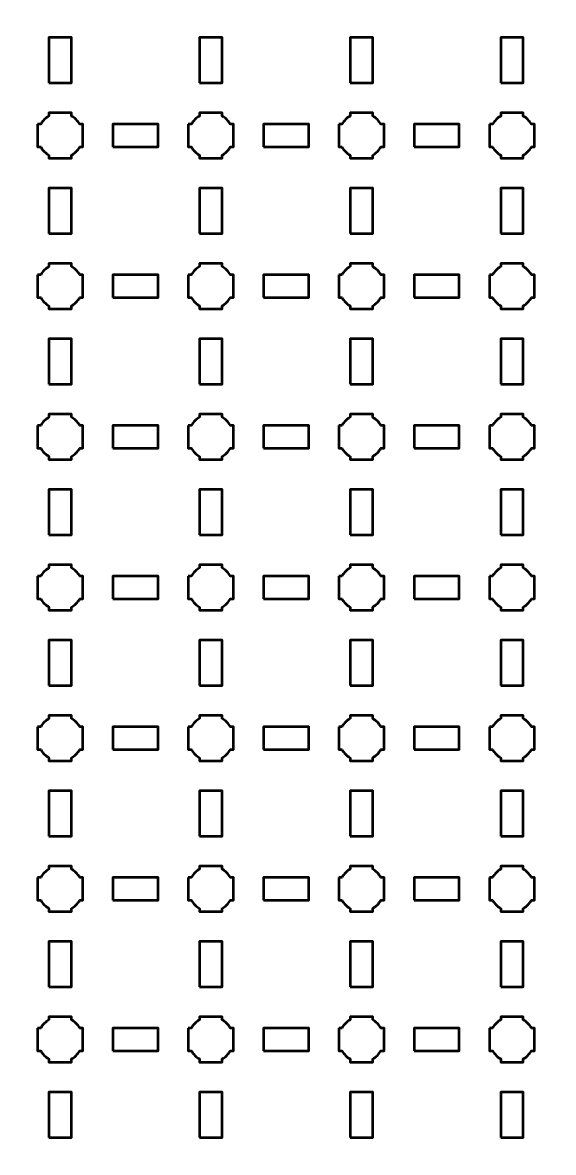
# Model space of a CAD drawing. Header units: centimetres. Extents: x -40.1 to 19.1, y -44.5 to 14.8.
# Drawn here: x -26 to -18.95, y -29.35 to -14.35 of the extents above; entities that cross this region are included whole.
import ezdxf

# ---------------------------------------------------------------- set-up
doc = ezdxf.new("R2010")
doc.units = ezdxf.units.CM
doc.header["$MEASUREMENT"] = 0
doc.layers.add('Layer 1', color=7, linetype='Continuous')

msp = doc.modelspace()

# ---------------------------------------------------------------- linework, layer by layer
at = {"layer": 'Layer 1', "color": 250, "lineweight": 53}
for points in [[(-25.65, -15.15), (-25.35, -15.15), (-25.35, -14.55), (-25.65, -14.55), (-25.65, -15.15)], [(-23.65, -15.15), (-23.35, -15.15), (-23.35, -14.55), (-23.65, -14.55), (-23.65, -15.15)], [(-21.65, -15.15), (-21.35, -15.15), (-21.35, -14.55), (-21.65, -14.55), (-21.65, -15.15)], [(-19.65, -15.15), (-19.35, -15.15), (-19.35, -14.55), (-19.65, -14.55), (-19.65, -15.15)], [(-24.8, -16), (-24.2, -16), (-24.2, -15.7), (-24.8, -15.7), (-24.8, -16)], [(-22.8, -16), (-22.2, -16), (-22.2, -15.7), (-22.8, -15.7), (-22.8, -16)], [(-20.8, -16), (-20.2, -16), (-20.2, -15.7), (-20.8, -15.7), (-20.8, -16)], [(-25.65, -17.15), (-25.35, -17.15), (-25.35, -16.55), (-25.65, -16.55), (-25.65, -17.15)], [(-23.65, -17.15), (-23.35, -17.15), (-23.35, -16.55), (-23.65, -16.55), (-23.65, -17.15)], [(-21.65, -17.15), (-21.35, -17.15), (-21.35, -16.55), (-21.65, -16.55), (-21.65, -17.15)], [(-19.65, -17.15), (-19.35, -17.15), (-19.35, -16.55), (-19.65, -16.55), (-19.65, -17.15)], [(-24.8, -18), (-24.2, -18), (-24.2, -17.7), (-24.8, -17.7), (-24.8, -18)], [(-22.8, -18), (-22.2, -18), (-22.2, -17.7), (-22.8, -17.7), (-22.8, -18)], [(-20.8, -18), (-20.2, -18), (-20.2, -17.7), (-20.8, -17.7), (-20.8, -18)], [(-25.65, -19.15), (-25.35, -19.15), (-25.35, -18.55), (-25.65, -18.55), (-25.65, -19.15)], [(-23.65, -19.15), (-23.35, -19.15), (-23.35, -18.55), (-23.65, -18.55), (-23.65, -19.15)], [(-21.65, -19.15), (-21.35, -19.15), (-21.35, -18.55), (-21.65, -18.55), (-21.65, -19.15)], [(-19.65, -19.15), (-19.35, -19.15), (-19.35, -18.55), (-19.65, -18.55), (-19.65, -19.15)], [(-24.8, -20), (-24.2, -20), (-24.2, -19.7), (-24.8, -19.7), (-24.8, -20)], [(-22.8, -20), (-22.2, -20), (-22.2, -19.7), (-22.8, -19.7), (-22.8, -20)], [(-20.8, -20), (-20.2, -20), (-20.2, -19.7), (-20.8, -19.7), (-20.8, -20)], [(-25.65, -21.15), (-25.35, -21.15), (-25.35, -20.55), (-25.65, -20.55), (-25.65, -21.15)], [(-23.65, -21.15), (-23.35, -21.15), (-23.35, -20.55), (-23.65, -20.55), (-23.65, -21.15)], [(-21.65, -21.15), (-21.35, -21.15), (-21.35, -20.55), (-21.65, -20.55), (-21.65, -21.15)], [(-19.65, -21.15), (-19.35, -21.15), (-19.35, -20.55), (-19.65, -20.55), (-19.65, -21.15)], [(-24.8, -22), (-24.2, -22), (-24.2, -21.7), (-24.8, -21.7), (-24.8, -22)], [(-22.8, -22), (-22.2, -22), (-22.2, -21.7), (-22.8, -21.7), (-22.8, -22)], [(-20.8, -22), (-20.2, -22), (-20.2, -21.7), (-20.8, -21.7), (-20.8, -22)], [(-25.65, -23.15), (-25.35, -23.15), (-25.35, -22.55), (-25.65, -22.55), (-25.65, -23.15)], [(-23.65, -23.15), (-23.35, -23.15), (-23.35, -22.55), (-23.65, -22.55), (-23.65, -23.15)], [(-21.65, -23.15), (-21.35, -23.15), (-21.35, -22.55), (-21.65, -22.55), (-21.65, -23.15)], [(-19.65, -23.15), (-19.35, -23.15), (-19.35, -22.55), (-19.65, -22.55), (-19.65, -23.15)], [(-24.8, -24), (-24.2, -24), (-24.2, -23.7), (-24.8, -23.7), (-24.8, -24)], [(-22.8, -24), (-22.2, -24), (-22.2, -23.7), (-22.8, -23.7), (-22.8, -24)], [(-20.8, -24), (-20.2, -24), (-20.2, -23.7), (-20.8, -23.7), (-20.8, -24)], [(-25.65, -25.15), (-25.35, -25.15), (-25.35, -24.55), (-25.65, -24.55), (-25.65, -25.15)], [(-23.65, -25.15), (-23.35, -25.15), (-23.35, -24.55), (-23.65, -24.55), (-23.65, -25.15)], [(-21.65, -25.15), (-21.35, -25.15), (-21.35, -24.55), (-21.65, -24.55), (-21.65, -25.15)], [(-19.65, -25.15), (-19.35, -25.15), (-19.35, -24.55), (-19.65, -24.55), (-19.65, -25.15)], [(-24.8, -26), (-24.2, -26), (-24.2, -25.7), (-24.8, -25.7), (-24.8, -26)], [(-22.8, -26), (-22.2, -26), (-22.2, -25.7), (-22.8, -25.7), (-22.8, -26)], [(-20.8, -26), (-20.2, -26), (-20.2, -25.7), (-20.8, -25.7), (-20.8, -26)], [(-25.65, -27.15), (-25.35, -27.15), (-25.35, -26.55), (-25.65, -26.55), (-25.65, -27.15)], [(-23.65, -27.15), (-23.35, -27.15), (-23.35, -26.55), (-23.65, -26.55), (-23.65, -27.15)], [(-21.65, -27.15), (-21.35, -27.15), (-21.35, -26.55), (-21.65, -26.55), (-21.65, -27.15)], [(-19.65, -27.15), (-19.35, -27.15), (-19.35, -26.55), (-19.65, -26.55), (-19.65, -27.15)], [(-24.8, -28), (-24.2, -28), (-24.2, -27.7), (-24.8, -27.7), (-24.8, -28)], [(-22.8, -28), (-22.2, -28), (-22.2, -27.7), (-22.8, -27.7), (-22.8, -28)], [(-20.8, -28), (-20.2, -28), (-20.2, -27.7), (-20.8, -27.7), (-20.8, -28)], [(-25.65, -29.15), (-25.35, -29.15), (-25.35, -28.55), (-25.65, -28.55), (-25.65, -29.15)], [(-23.65, -29.15), (-23.35, -29.15), (-23.35, -28.55), (-23.65, -28.55), (-23.65, -29.15)], [(-21.65, -29.15), (-21.35, -29.15), (-21.35, -28.55), (-21.65, -28.55), (-21.65, -29.15)], [(-19.65, -29.15), (-19.35, -29.15), (-19.35, -28.55), (-19.65, -28.55), (-19.65, -29.15)]]:
    msp.add_lwpolyline(points, close=True, dxfattribs=at)
msp.add_open_spline([(-40.15, -44), (-40.15, -44), (-40.15, 14.3), (-40.15, 14.3), (-40.15, 14.3), (-40.15, 14.57609), (-39.92609, 14.8), (-39.65, 14.8), (-39.65, 14.8), (-39.65, 14.8), (18.65, 14.8), (18.65, 14.8), (18.65, 14.8), (18.92609, 14.8), (19.15, 14.57609), (19.15, 14.3), (19.15, 14.3), (19.15, 14.3), (19.15, -44), (19.15, -44), (19.15, -44), (19.15, -44.27609), (18.92609, -44.5), (18.65, -44.5), (18.65, -44.5), (18.65, -44.5), (-39.65, -44.5), (-39.65, -44.5), (-39.65, -44.5), (-39.92609, -44.5), (-40.15, -44.27609), (-40.15, -44)], degree=3, knots=[0, 0, 0, 0, 0.125, 0.125, 0.125, 0.125, 0.25, 0.25, 0.25, 0.25, 0.375, 0.375, 0.375, 0.375, 0.5, 0.5, 0.5, 0.5, 0.625, 0.625, 0.625, 0.625, 0.75, 0.75, 0.75, 0.75, 0.875, 0.875, 0.875, 0.875, 1, 1, 1, 1], dxfattribs=at)
at = {"layer": 'Layer 1', "lineweight": 53}
for points in [[(-25.8, -15.7), (-25.8, -15.7), (-25.75985, -15.7), (-25.75985, -15.7), (-25.75985, -15.7), (-25.7335, -15.65447), (-25.69553, -15.6165), (-25.65, -15.59015), (-25.65, -15.59015), (-25.65, -15.59015), (-25.65, -15.55), (-25.65, -15.55), (-25.65, -15.55), (-25.65, -15.55), (-25.5, -15.55), (-25.5, -15.55), (-25.5, -15.55), (-25.5, -15.55), (-25.35, -15.55), (-25.35, -15.55), (-25.35, -15.55), (-25.35, -15.55), (-25.35, -15.59015), (-25.35, -15.59015), (-25.35, -15.59015), (-25.30447, -15.6165), (-25.2665, -15.65447), (-25.24015, -15.7), (-25.24015, -15.7), (-25.24015, -15.7), (-25.2, -15.7), (-25.2, -15.7), (-25.2, -15.7), (-25.2, -15.7), (-25.2, -15.85), (-25.2, -15.85), (-25.2, -15.85), (-25.2, -15.85), (-25.2, -16), (-25.2, -16), (-25.2, -16), (-25.2, -16), (-25.24015, -16), (-25.24015, -16), (-25.24015, -16), (-25.2665, -16.04553), (-25.30447, -16.0835), (-25.35, -16.10985), (-25.35, -16.10985), (-25.35, -16.10985), (-25.35, -16.15), (-25.35, -16.15), (-25.35, -16.15), (-25.35, -16.15), (-25.5, -16.15), (-25.5, -16.15), (-25.5, -16.15), (-25.5, -16.15), (-25.65, -16.15), (-25.65, -16.15), (-25.65, -16.15), (-25.65, -16.15), (-25.65, -16.10985), (-25.65, -16.10985), (-25.65, -16.10985), (-25.69553, -16.0835), (-25.7335, -16.04553), (-25.75985, -16), (-25.75985, -16), (-25.75985, -16), (-25.8, -16), (-25.8, -16), (-25.8, -16), (-25.8, -16), (-25.8, -15.85), (-25.8, -15.85), (-25.8, -15.85), (-25.8, -15.85), (-25.8, -15.7), (-25.8, -15.7)], [(-23.8, -15.7), (-23.8, -15.7), (-23.75985, -15.7), (-23.75985, -15.7), (-23.75985, -15.7), (-23.7335, -15.65447), (-23.69553, -15.6165), (-23.65, -15.59015), (-23.65, -15.59015), (-23.65, -15.59015), (-23.65, -15.55), (-23.65, -15.55), (-23.65, -15.55), (-23.65, -15.55), (-23.5, -15.55), (-23.5, -15.55), (-23.5, -15.55), (-23.5, -15.55), (-23.35, -15.55), (-23.35, -15.55), (-23.35, -15.55), (-23.35, -15.55), (-23.35, -15.59015), (-23.35, -15.59015), (-23.35, -15.59015), (-23.30447, -15.6165), (-23.2665, -15.65447), (-23.24015, -15.7), (-23.24015, -15.7), (-23.24015, -15.7), (-23.2, -15.7), (-23.2, -15.7), (-23.2, -15.7), (-23.2, -15.7), (-23.2, -15.85), (-23.2, -15.85), (-23.2, -15.85), (-23.2, -15.85), (-23.2, -16), (-23.2, -16), (-23.2, -16), (-23.2, -16), (-23.24015, -16), (-23.24015, -16), (-23.24015, -16), (-23.2665, -16.04553), (-23.30447, -16.0835), (-23.35, -16.10985), (-23.35, -16.10985), (-23.35, -16.10985), (-23.35, -16.15), (-23.35, -16.15), (-23.35, -16.15), (-23.35, -16.15), (-23.5, -16.15), (-23.5, -16.15), (-23.5, -16.15), (-23.5, -16.15), (-23.65, -16.15), (-23.65, -16.15), (-23.65, -16.15), (-23.65, -16.15), (-23.65, -16.10985), (-23.65, -16.10985), (-23.65, -16.10985), (-23.69553, -16.0835), (-23.7335, -16.04553), (-23.75985, -16), (-23.75985, -16), (-23.75985, -16), (-23.8, -16), (-23.8, -16), (-23.8, -16), (-23.8, -16), (-23.8, -15.85), (-23.8, -15.85), (-23.8, -15.85), (-23.8, -15.85), (-23.8, -15.7), (-23.8, -15.7)], [(-21.8, -15.7), (-21.8, -15.7), (-21.75985, -15.7), (-21.75985, -15.7), (-21.75985, -15.7), (-21.7335, -15.65447), (-21.69553, -15.6165), (-21.65, -15.59015), (-21.65, -15.59015), (-21.65, -15.59015), (-21.65, -15.55), (-21.65, -15.55), (-21.65, -15.55), (-21.65, -15.55), (-21.5, -15.55), (-21.5, -15.55), (-21.5, -15.55), (-21.5, -15.55), (-21.35, -15.55), (-21.35, -15.55), (-21.35, -15.55), (-21.35, -15.55), (-21.35, -15.59015), (-21.35, -15.59015), (-21.35, -15.59015), (-21.30447, -15.6165), (-21.2665, -15.65447), (-21.24015, -15.7), (-21.24015, -15.7), (-21.24015, -15.7), (-21.2, -15.7), (-21.2, -15.7), (-21.2, -15.7), (-21.2, -15.7), (-21.2, -15.85), (-21.2, -15.85), (-21.2, -15.85), (-21.2, -15.85), (-21.2, -16), (-21.2, -16), (-21.2, -16), (-21.2, -16), (-21.24015, -16), (-21.24015, -16), (-21.24015, -16), (-21.2665, -16.04553), (-21.30447, -16.0835), (-21.35, -16.10985), (-21.35, -16.10985), (-21.35, -16.10985), (-21.35, -16.15), (-21.35, -16.15), (-21.35, -16.15), (-21.35, -16.15), (-21.5, -16.15), (-21.5, -16.15), (-21.5, -16.15), (-21.5, -16.15), (-21.65, -16.15), (-21.65, -16.15), (-21.65, -16.15), (-21.65, -16.15), (-21.65, -16.10985), (-21.65, -16.10985), (-21.65, -16.10985), (-21.69553, -16.0835), (-21.7335, -16.04553), (-21.75985, -16), (-21.75985, -16), (-21.75985, -16), (-21.8, -16), (-21.8, -16), (-21.8, -16), (-21.8, -16), (-21.8, -15.85), (-21.8, -15.85), (-21.8, -15.85), (-21.8, -15.85), (-21.8, -15.7), (-21.8, -15.7)], [(-19.8, -15.7), (-19.8, -15.7), (-19.75985, -15.7), (-19.75985, -15.7), (-19.75985, -15.7), (-19.7335, -15.65447), (-19.69553, -15.6165), (-19.65, -15.59015), (-19.65, -15.59015), (-19.65, -15.59015), (-19.65, -15.55), (-19.65, -15.55), (-19.65, -15.55), (-19.65, -15.55), (-19.5, -15.55), (-19.5, -15.55), (-19.5, -15.55), (-19.5, -15.55), (-19.35, -15.55), (-19.35, -15.55), (-19.35, -15.55), (-19.35, -15.55), (-19.35, -15.59015), (-19.35, -15.59015), (-19.35, -15.59015), (-19.30447, -15.6165), (-19.2665, -15.65447), (-19.24015, -15.7), (-19.24015, -15.7), (-19.24015, -15.7), (-19.2, -15.7), (-19.2, -15.7), (-19.2, -15.7), (-19.2, -15.7), (-19.2, -15.85), (-19.2, -15.85), (-19.2, -15.85), (-19.2, -15.85), (-19.2, -16), (-19.2, -16), (-19.2, -16), (-19.2, -16), (-19.24015, -16), (-19.24015, -16), (-19.24015, -16), (-19.2665, -16.04553), (-19.30447, -16.0835), (-19.35, -16.10985), (-19.35, -16.10985), (-19.35, -16.10985), (-19.35, -16.15), (-19.35, -16.15), (-19.35, -16.15), (-19.35, -16.15), (-19.5, -16.15), (-19.5, -16.15), (-19.5, -16.15), (-19.5, -16.15), (-19.65, -16.15), (-19.65, -16.15), (-19.65, -16.15), (-19.65, -16.15), (-19.65, -16.10985), (-19.65, -16.10985), (-19.65, -16.10985), (-19.69553, -16.0835), (-19.7335, -16.04553), (-19.75985, -16), (-19.75985, -16), (-19.75985, -16), (-19.8, -16), (-19.8, -16), (-19.8, -16), (-19.8, -16), (-19.8, -15.85), (-19.8, -15.85), (-19.8, -15.85), (-19.8, -15.85), (-19.8, -15.7), (-19.8, -15.7)], [(-25.8, -17.7), (-25.8, -17.7), (-25.75985, -17.7), (-25.75985, -17.7), (-25.75985, -17.7), (-25.7335, -17.65447), (-25.69553, -17.6165), (-25.65, -17.59015), (-25.65, -17.59015), (-25.65, -17.59015), (-25.65, -17.55), (-25.65, -17.55), (-25.65, -17.55), (-25.65, -17.55), (-25.5, -17.55), (-25.5, -17.55), (-25.5, -17.55), (-25.5, -17.55), (-25.35, -17.55), (-25.35, -17.55), (-25.35, -17.55), (-25.35, -17.55), (-25.35, -17.59015), (-25.35, -17.59015), (-25.35, -17.59015), (-25.30447, -17.6165), (-25.2665, -17.65447), (-25.24015, -17.7), (-25.24015, -17.7), (-25.24015, -17.7), (-25.2, -17.7), (-25.2, -17.7), (-25.2, -17.7), (-25.2, -17.7), (-25.2, -17.85), (-25.2, -17.85), (-25.2, -17.85), (-25.2, -17.85), (-25.2, -18), (-25.2, -18), (-25.2, -18), (-25.2, -18), (-25.24015, -18), (-25.24015, -18), (-25.24015, -18), (-25.2665, -18.04553), (-25.30447, -18.0835), (-25.35, -18.10985), (-25.35, -18.10985), (-25.35, -18.10985), (-25.35, -18.15), (-25.35, -18.15), (-25.35, -18.15), (-25.35, -18.15), (-25.5, -18.15), (-25.5, -18.15), (-25.5, -18.15), (-25.5, -18.15), (-25.65, -18.15), (-25.65, -18.15), (-25.65, -18.15), (-25.65, -18.15), (-25.65, -18.10985), (-25.65, -18.10985), (-25.65, -18.10985), (-25.69553, -18.0835), (-25.7335, -18.04553), (-25.75985, -18), (-25.75985, -18), (-25.75985, -18), (-25.8, -18), (-25.8, -18), (-25.8, -18), (-25.8, -18), (-25.8, -17.85), (-25.8, -17.85), (-25.8, -17.85), (-25.8, -17.85), (-25.8, -17.7), (-25.8, -17.7)], [(-23.8, -17.7), (-23.8, -17.7), (-23.75985, -17.7), (-23.75985, -17.7), (-23.75985, -17.7), (-23.7335, -17.65447), (-23.69553, -17.6165), (-23.65, -17.59015), (-23.65, -17.59015), (-23.65, -17.59015), (-23.65, -17.55), (-23.65, -17.55), (-23.65, -17.55), (-23.65, -17.55), (-23.5, -17.55), (-23.5, -17.55), (-23.5, -17.55), (-23.5, -17.55), (-23.35, -17.55), (-23.35, -17.55), (-23.35, -17.55), (-23.35, -17.55), (-23.35, -17.59015), (-23.35, -17.59015), (-23.35, -17.59015), (-23.30447, -17.6165), (-23.2665, -17.65447), (-23.24015, -17.7), (-23.24015, -17.7), (-23.24015, -17.7), (-23.2, -17.7), (-23.2, -17.7), (-23.2, -17.7), (-23.2, -17.7), (-23.2, -17.85), (-23.2, -17.85), (-23.2, -17.85), (-23.2, -17.85), (-23.2, -18), (-23.2, -18), (-23.2, -18), (-23.2, -18), (-23.24015, -18), (-23.24015, -18), (-23.24015, -18), (-23.2665, -18.04553), (-23.30447, -18.0835), (-23.35, -18.10985), (-23.35, -18.10985), (-23.35, -18.10985), (-23.35, -18.15), (-23.35, -18.15), (-23.35, -18.15), (-23.35, -18.15), (-23.5, -18.15), (-23.5, -18.15), (-23.5, -18.15), (-23.5, -18.15), (-23.65, -18.15), (-23.65, -18.15), (-23.65, -18.15), (-23.65, -18.15), (-23.65, -18.10985), (-23.65, -18.10985), (-23.65, -18.10985), (-23.69553, -18.0835), (-23.7335, -18.04553), (-23.75985, -18), (-23.75985, -18), (-23.75985, -18), (-23.8, -18), (-23.8, -18), (-23.8, -18), (-23.8, -18), (-23.8, -17.85), (-23.8, -17.85), (-23.8, -17.85), (-23.8, -17.85), (-23.8, -17.7), (-23.8, -17.7)], [(-21.8, -17.7), (-21.8, -17.7), (-21.75985, -17.7), (-21.75985, -17.7), (-21.75985, -17.7), (-21.7335, -17.65447), (-21.69553, -17.6165), (-21.65, -17.59015), (-21.65, -17.59015), (-21.65, -17.59015), (-21.65, -17.55), (-21.65, -17.55), (-21.65, -17.55), (-21.65, -17.55), (-21.5, -17.55), (-21.5, -17.55), (-21.5, -17.55), (-21.5, -17.55), (-21.35, -17.55), (-21.35, -17.55), (-21.35, -17.55), (-21.35, -17.55), (-21.35, -17.59015), (-21.35, -17.59015), (-21.35, -17.59015), (-21.30447, -17.6165), (-21.2665, -17.65447), (-21.24015, -17.7), (-21.24015, -17.7), (-21.24015, -17.7), (-21.2, -17.7), (-21.2, -17.7), (-21.2, -17.7), (-21.2, -17.7), (-21.2, -17.85), (-21.2, -17.85), (-21.2, -17.85), (-21.2, -17.85), (-21.2, -18), (-21.2, -18), (-21.2, -18), (-21.2, -18), (-21.24015, -18), (-21.24015, -18), (-21.24015, -18), (-21.2665, -18.04553), (-21.30447, -18.0835), (-21.35, -18.10985), (-21.35, -18.10985), (-21.35, -18.10985), (-21.35, -18.15), (-21.35, -18.15), (-21.35, -18.15), (-21.35, -18.15), (-21.5, -18.15), (-21.5, -18.15), (-21.5, -18.15), (-21.5, -18.15), (-21.65, -18.15), (-21.65, -18.15), (-21.65, -18.15), (-21.65, -18.15), (-21.65, -18.10985), (-21.65, -18.10985), (-21.65, -18.10985), (-21.69553, -18.0835), (-21.7335, -18.04553), (-21.75985, -18), (-21.75985, -18), (-21.75985, -18), (-21.8, -18), (-21.8, -18), (-21.8, -18), (-21.8, -18), (-21.8, -17.85), (-21.8, -17.85), (-21.8, -17.85), (-21.8, -17.85), (-21.8, -17.7), (-21.8, -17.7)], [(-19.8, -17.7), (-19.8, -17.7), (-19.75985, -17.7), (-19.75985, -17.7), (-19.75985, -17.7), (-19.7335, -17.65447), (-19.69553, -17.6165), (-19.65, -17.59015), (-19.65, -17.59015), (-19.65, -17.59015), (-19.65, -17.55), (-19.65, -17.55), (-19.65, -17.55), (-19.65, -17.55), (-19.5, -17.55), (-19.5, -17.55), (-19.5, -17.55), (-19.5, -17.55), (-19.35, -17.55), (-19.35, -17.55), (-19.35, -17.55), (-19.35, -17.55), (-19.35, -17.59015), (-19.35, -17.59015), (-19.35, -17.59015), (-19.30447, -17.6165), (-19.2665, -17.65447), (-19.24015, -17.7), (-19.24015, -17.7), (-19.24015, -17.7), (-19.2, -17.7), (-19.2, -17.7), (-19.2, -17.7), (-19.2, -17.7), (-19.2, -17.85), (-19.2, -17.85), (-19.2, -17.85), (-19.2, -17.85), (-19.2, -18), (-19.2, -18), (-19.2, -18), (-19.2, -18), (-19.24015, -18), (-19.24015, -18), (-19.24015, -18), (-19.2665, -18.04553), (-19.30447, -18.0835), (-19.35, -18.10985), (-19.35, -18.10985), (-19.35, -18.10985), (-19.35, -18.15), (-19.35, -18.15), (-19.35, -18.15), (-19.35, -18.15), (-19.5, -18.15), (-19.5, -18.15), (-19.5, -18.15), (-19.5, -18.15), (-19.65, -18.15), (-19.65, -18.15), (-19.65, -18.15), (-19.65, -18.15), (-19.65, -18.10985), (-19.65, -18.10985), (-19.65, -18.10985), (-19.69553, -18.0835), (-19.7335, -18.04553), (-19.75985, -18), (-19.75985, -18), (-19.75985, -18), (-19.8, -18), (-19.8, -18), (-19.8, -18), (-19.8, -18), (-19.8, -17.85), (-19.8, -17.85), (-19.8, -17.85), (-19.8, -17.85), (-19.8, -17.7), (-19.8, -17.7)], [(-25.8, -19.7), (-25.8, -19.7), (-25.75985, -19.7), (-25.75985, -19.7), (-25.75985, -19.7), (-25.7335, -19.65447), (-25.69553, -19.6165), (-25.65, -19.59015), (-25.65, -19.59015), (-25.65, -19.59015), (-25.65, -19.55), (-25.65, -19.55), (-25.65, -19.55), (-25.65, -19.55), (-25.5, -19.55), (-25.5, -19.55), (-25.5, -19.55), (-25.5, -19.55), (-25.35, -19.55), (-25.35, -19.55), (-25.35, -19.55), (-25.35, -19.55), (-25.35, -19.59015), (-25.35, -19.59015), (-25.35, -19.59015), (-25.30447, -19.6165), (-25.2665, -19.65447), (-25.24015, -19.7), (-25.24015, -19.7), (-25.24015, -19.7), (-25.2, -19.7), (-25.2, -19.7), (-25.2, -19.7), (-25.2, -19.7), (-25.2, -19.85), (-25.2, -19.85), (-25.2, -19.85), (-25.2, -19.85), (-25.2, -20), (-25.2, -20), (-25.2, -20), (-25.2, -20), (-25.24015, -20), (-25.24015, -20), (-25.24015, -20), (-25.2665, -20.04553), (-25.30447, -20.0835), (-25.35, -20.10985), (-25.35, -20.10985), (-25.35, -20.10985), (-25.35, -20.15), (-25.35, -20.15), (-25.35, -20.15), (-25.35, -20.15), (-25.5, -20.15), (-25.5, -20.15), (-25.5, -20.15), (-25.5, -20.15), (-25.65, -20.15), (-25.65, -20.15), (-25.65, -20.15), (-25.65, -20.15), (-25.65, -20.10985), (-25.65, -20.10985), (-25.65, -20.10985), (-25.69553, -20.0835), (-25.7335, -20.04553), (-25.75985, -20), (-25.75985, -20), (-25.75985, -20), (-25.8, -20), (-25.8, -20), (-25.8, -20), (-25.8, -20), (-25.8, -19.85), (-25.8, -19.85), (-25.8, -19.85), (-25.8, -19.85), (-25.8, -19.7), (-25.8, -19.7)], [(-23.8, -19.7), (-23.8, -19.7), (-23.75985, -19.7), (-23.75985, -19.7), (-23.75985, -19.7), (-23.7335, -19.65447), (-23.69553, -19.6165), (-23.65, -19.59015), (-23.65, -19.59015), (-23.65, -19.59015), (-23.65, -19.55), (-23.65, -19.55), (-23.65, -19.55), (-23.65, -19.55), (-23.5, -19.55), (-23.5, -19.55), (-23.5, -19.55), (-23.5, -19.55), (-23.35, -19.55), (-23.35, -19.55), (-23.35, -19.55), (-23.35, -19.55), (-23.35, -19.59015), (-23.35, -19.59015), (-23.35, -19.59015), (-23.30447, -19.6165), (-23.2665, -19.65447), (-23.24015, -19.7), (-23.24015, -19.7), (-23.24015, -19.7), (-23.2, -19.7), (-23.2, -19.7), (-23.2, -19.7), (-23.2, -19.7), (-23.2, -19.85), (-23.2, -19.85), (-23.2, -19.85), (-23.2, -19.85), (-23.2, -20), (-23.2, -20), (-23.2, -20), (-23.2, -20), (-23.24015, -20), (-23.24015, -20), (-23.24015, -20), (-23.2665, -20.04553), (-23.30447, -20.0835), (-23.35, -20.10985), (-23.35, -20.10985), (-23.35, -20.10985), (-23.35, -20.15), (-23.35, -20.15), (-23.35, -20.15), (-23.35, -20.15), (-23.5, -20.15), (-23.5, -20.15), (-23.5, -20.15), (-23.5, -20.15), (-23.65, -20.15), (-23.65, -20.15), (-23.65, -20.15), (-23.65, -20.15), (-23.65, -20.10985), (-23.65, -20.10985), (-23.65, -20.10985), (-23.69553, -20.0835), (-23.7335, -20.04553), (-23.75985, -20), (-23.75985, -20), (-23.75985, -20), (-23.8, -20), (-23.8, -20), (-23.8, -20), (-23.8, -20), (-23.8, -19.85), (-23.8, -19.85), (-23.8, -19.85), (-23.8, -19.85), (-23.8, -19.7), (-23.8, -19.7)], [(-21.8, -19.7), (-21.8, -19.7), (-21.75985, -19.7), (-21.75985, -19.7), (-21.75985, -19.7), (-21.7335, -19.65447), (-21.69553, -19.6165), (-21.65, -19.59015), (-21.65, -19.59015), (-21.65, -19.59015), (-21.65, -19.55), (-21.65, -19.55), (-21.65, -19.55), (-21.65, -19.55), (-21.5, -19.55), (-21.5, -19.55), (-21.5, -19.55), (-21.5, -19.55), (-21.35, -19.55), (-21.35, -19.55), (-21.35, -19.55), (-21.35, -19.55), (-21.35, -19.59015), (-21.35, -19.59015), (-21.35, -19.59015), (-21.30447, -19.6165), (-21.2665, -19.65447), (-21.24015, -19.7), (-21.24015, -19.7), (-21.24015, -19.7), (-21.2, -19.7), (-21.2, -19.7), (-21.2, -19.7), (-21.2, -19.7), (-21.2, -19.85), (-21.2, -19.85), (-21.2, -19.85), (-21.2, -19.85), (-21.2, -20), (-21.2, -20), (-21.2, -20), (-21.2, -20), (-21.24015, -20), (-21.24015, -20), (-21.24015, -20), (-21.2665, -20.04553), (-21.30447, -20.0835), (-21.35, -20.10985), (-21.35, -20.10985), (-21.35, -20.10985), (-21.35, -20.15), (-21.35, -20.15), (-21.35, -20.15), (-21.35, -20.15), (-21.5, -20.15), (-21.5, -20.15), (-21.5, -20.15), (-21.5, -20.15), (-21.65, -20.15), (-21.65, -20.15), (-21.65, -20.15), (-21.65, -20.15), (-21.65, -20.10985), (-21.65, -20.10985), (-21.65, -20.10985), (-21.69553, -20.0835), (-21.7335, -20.04553), (-21.75985, -20), (-21.75985, -20), (-21.75985, -20), (-21.8, -20), (-21.8, -20), (-21.8, -20), (-21.8, -20), (-21.8, -19.85), (-21.8, -19.85), (-21.8, -19.85), (-21.8, -19.85), (-21.8, -19.7), (-21.8, -19.7)], [(-19.8, -19.7), (-19.8, -19.7), (-19.75985, -19.7), (-19.75985, -19.7), (-19.75985, -19.7), (-19.7335, -19.65447), (-19.69553, -19.6165), (-19.65, -19.59015), (-19.65, -19.59015), (-19.65, -19.59015), (-19.65, -19.55), (-19.65, -19.55), (-19.65, -19.55), (-19.65, -19.55), (-19.5, -19.55), (-19.5, -19.55), (-19.5, -19.55), (-19.5, -19.55), (-19.35, -19.55), (-19.35, -19.55), (-19.35, -19.55), (-19.35, -19.55), (-19.35, -19.59015), (-19.35, -19.59015), (-19.35, -19.59015), (-19.30447, -19.6165), (-19.2665, -19.65447), (-19.24015, -19.7), (-19.24015, -19.7), (-19.24015, -19.7), (-19.2, -19.7), (-19.2, -19.7), (-19.2, -19.7), (-19.2, -19.7), (-19.2, -19.85), (-19.2, -19.85), (-19.2, -19.85), (-19.2, -19.85), (-19.2, -20), (-19.2, -20), (-19.2, -20), (-19.2, -20), (-19.24015, -20), (-19.24015, -20), (-19.24015, -20), (-19.2665, -20.04553), (-19.30447, -20.0835), (-19.35, -20.10985), (-19.35, -20.10985), (-19.35, -20.10985), (-19.35, -20.15), (-19.35, -20.15), (-19.35, -20.15), (-19.35, -20.15), (-19.5, -20.15), (-19.5, -20.15), (-19.5, -20.15), (-19.5, -20.15), (-19.65, -20.15), (-19.65, -20.15), (-19.65, -20.15), (-19.65, -20.15), (-19.65, -20.10985), (-19.65, -20.10985), (-19.65, -20.10985), (-19.69553, -20.0835), (-19.7335, -20.04553), (-19.75985, -20), (-19.75985, -20), (-19.75985, -20), (-19.8, -20), (-19.8, -20), (-19.8, -20), (-19.8, -20), (-19.8, -19.85), (-19.8, -19.85), (-19.8, -19.85), (-19.8, -19.85), (-19.8, -19.7), (-19.8, -19.7)], [(-25.8, -21.7), (-25.8, -21.7), (-25.75985, -21.7), (-25.75985, -21.7), (-25.75985, -21.7), (-25.7335, -21.65447), (-25.69553, -21.6165), (-25.65, -21.59015), (-25.65, -21.59015), (-25.65, -21.59015), (-25.65, -21.55), (-25.65, -21.55), (-25.65, -21.55), (-25.65, -21.55), (-25.5, -21.55), (-25.5, -21.55), (-25.5, -21.55), (-25.5, -21.55), (-25.35, -21.55), (-25.35, -21.55), (-25.35, -21.55), (-25.35, -21.55), (-25.35, -21.59015), (-25.35, -21.59015), (-25.35, -21.59015), (-25.30447, -21.6165), (-25.2665, -21.65447), (-25.24015, -21.7), (-25.24015, -21.7), (-25.24015, -21.7), (-25.2, -21.7), (-25.2, -21.7), (-25.2, -21.7), (-25.2, -21.7), (-25.2, -21.85), (-25.2, -21.85), (-25.2, -21.85), (-25.2, -21.85), (-25.2, -22), (-25.2, -22), (-25.2, -22), (-25.2, -22), (-25.24015, -22), (-25.24015, -22), (-25.24015, -22), (-25.2665, -22.04553), (-25.30447, -22.0835), (-25.35, -22.10985), (-25.35, -22.10985), (-25.35, -22.10985), (-25.35, -22.15), (-25.35, -22.15), (-25.35, -22.15), (-25.35, -22.15), (-25.5, -22.15), (-25.5, -22.15), (-25.5, -22.15), (-25.5, -22.15), (-25.65, -22.15), (-25.65, -22.15), (-25.65, -22.15), (-25.65, -22.15), (-25.65, -22.10985), (-25.65, -22.10985), (-25.65, -22.10985), (-25.69553, -22.0835), (-25.7335, -22.04553), (-25.75985, -22), (-25.75985, -22), (-25.75985, -22), (-25.8, -22), (-25.8, -22), (-25.8, -22), (-25.8, -22), (-25.8, -21.85), (-25.8, -21.85), (-25.8, -21.85), (-25.8, -21.85), (-25.8, -21.7), (-25.8, -21.7)], [(-23.8, -21.7), (-23.8, -21.7), (-23.75985, -21.7), (-23.75985, -21.7), (-23.75985, -21.7), (-23.7335, -21.65447), (-23.69553, -21.6165), (-23.65, -21.59015), (-23.65, -21.59015), (-23.65, -21.59015), (-23.65, -21.55), (-23.65, -21.55), (-23.65, -21.55), (-23.65, -21.55), (-23.5, -21.55), (-23.5, -21.55), (-23.5, -21.55), (-23.5, -21.55), (-23.35, -21.55), (-23.35, -21.55), (-23.35, -21.55), (-23.35, -21.55), (-23.35, -21.59015), (-23.35, -21.59015), (-23.35, -21.59015), (-23.30447, -21.6165), (-23.2665, -21.65447), (-23.24015, -21.7), (-23.24015, -21.7), (-23.24015, -21.7), (-23.2, -21.7), (-23.2, -21.7), (-23.2, -21.7), (-23.2, -21.7), (-23.2, -21.85), (-23.2, -21.85), (-23.2, -21.85), (-23.2, -21.85), (-23.2, -22), (-23.2, -22), (-23.2, -22), (-23.2, -22), (-23.24015, -22), (-23.24015, -22), (-23.24015, -22), (-23.2665, -22.04553), (-23.30447, -22.0835), (-23.35, -22.10985), (-23.35, -22.10985), (-23.35, -22.10985), (-23.35, -22.15), (-23.35, -22.15), (-23.35, -22.15), (-23.35, -22.15), (-23.5, -22.15), (-23.5, -22.15), (-23.5, -22.15), (-23.5, -22.15), (-23.65, -22.15), (-23.65, -22.15), (-23.65, -22.15), (-23.65, -22.15), (-23.65, -22.10985), (-23.65, -22.10985), (-23.65, -22.10985), (-23.69553, -22.0835), (-23.7335, -22.04553), (-23.75985, -22), (-23.75985, -22), (-23.75985, -22), (-23.8, -22), (-23.8, -22), (-23.8, -22), (-23.8, -22), (-23.8, -21.85), (-23.8, -21.85), (-23.8, -21.85), (-23.8, -21.85), (-23.8, -21.7), (-23.8, -21.7)], [(-21.8, -21.7), (-21.8, -21.7), (-21.75985, -21.7), (-21.75985, -21.7), (-21.75985, -21.7), (-21.7335, -21.65447), (-21.69553, -21.6165), (-21.65, -21.59015), (-21.65, -21.59015), (-21.65, -21.59015), (-21.65, -21.55), (-21.65, -21.55), (-21.65, -21.55), (-21.65, -21.55), (-21.5, -21.55), (-21.5, -21.55), (-21.5, -21.55), (-21.5, -21.55), (-21.35, -21.55), (-21.35, -21.55), (-21.35, -21.55), (-21.35, -21.55), (-21.35, -21.59015), (-21.35, -21.59015), (-21.35, -21.59015), (-21.30447, -21.6165), (-21.2665, -21.65447), (-21.24015, -21.7), (-21.24015, -21.7), (-21.24015, -21.7), (-21.2, -21.7), (-21.2, -21.7), (-21.2, -21.7), (-21.2, -21.7), (-21.2, -21.85), (-21.2, -21.85), (-21.2, -21.85), (-21.2, -21.85), (-21.2, -22), (-21.2, -22), (-21.2, -22), (-21.2, -22), (-21.24015, -22), (-21.24015, -22), (-21.24015, -22), (-21.2665, -22.04553), (-21.30447, -22.0835), (-21.35, -22.10985), (-21.35, -22.10985), (-21.35, -22.10985), (-21.35, -22.15), (-21.35, -22.15), (-21.35, -22.15), (-21.35, -22.15), (-21.5, -22.15), (-21.5, -22.15), (-21.5, -22.15), (-21.5, -22.15), (-21.65, -22.15), (-21.65, -22.15), (-21.65, -22.15), (-21.65, -22.15), (-21.65, -22.10985), (-21.65, -22.10985), (-21.65, -22.10985), (-21.69553, -22.0835), (-21.7335, -22.04553), (-21.75985, -22), (-21.75985, -22), (-21.75985, -22), (-21.8, -22), (-21.8, -22), (-21.8, -22), (-21.8, -22), (-21.8, -21.85), (-21.8, -21.85), (-21.8, -21.85), (-21.8, -21.85), (-21.8, -21.7), (-21.8, -21.7)], [(-19.8, -21.7), (-19.8, -21.7), (-19.75985, -21.7), (-19.75985, -21.7), (-19.75985, -21.7), (-19.7335, -21.65447), (-19.69553, -21.6165), (-19.65, -21.59015), (-19.65, -21.59015), (-19.65, -21.59015), (-19.65, -21.55), (-19.65, -21.55), (-19.65, -21.55), (-19.65, -21.55), (-19.5, -21.55), (-19.5, -21.55), (-19.5, -21.55), (-19.5, -21.55), (-19.35, -21.55), (-19.35, -21.55), (-19.35, -21.55), (-19.35, -21.55), (-19.35, -21.59015), (-19.35, -21.59015), (-19.35, -21.59015), (-19.30447, -21.6165), (-19.2665, -21.65447), (-19.24015, -21.7), (-19.24015, -21.7), (-19.24015, -21.7), (-19.2, -21.7), (-19.2, -21.7), (-19.2, -21.7), (-19.2, -21.7), (-19.2, -21.85), (-19.2, -21.85), (-19.2, -21.85), (-19.2, -21.85), (-19.2, -22), (-19.2, -22), (-19.2, -22), (-19.2, -22), (-19.24015, -22), (-19.24015, -22), (-19.24015, -22), (-19.2665, -22.04553), (-19.30447, -22.0835), (-19.35, -22.10985), (-19.35, -22.10985), (-19.35, -22.10985), (-19.35, -22.15), (-19.35, -22.15), (-19.35, -22.15), (-19.35, -22.15), (-19.5, -22.15), (-19.5, -22.15), (-19.5, -22.15), (-19.5, -22.15), (-19.65, -22.15), (-19.65, -22.15), (-19.65, -22.15), (-19.65, -22.15), (-19.65, -22.10985), (-19.65, -22.10985), (-19.65, -22.10985), (-19.69553, -22.0835), (-19.7335, -22.04553), (-19.75985, -22), (-19.75985, -22), (-19.75985, -22), (-19.8, -22), (-19.8, -22), (-19.8, -22), (-19.8, -22), (-19.8, -21.85), (-19.8, -21.85), (-19.8, -21.85), (-19.8, -21.85), (-19.8, -21.7), (-19.8, -21.7)], [(-25.8, -23.7), (-25.8, -23.7), (-25.75985, -23.7), (-25.75985, -23.7), (-25.75985, -23.7), (-25.7335, -23.65447), (-25.69553, -23.6165), (-25.65, -23.59015), (-25.65, -23.59015), (-25.65, -23.59015), (-25.65, -23.55), (-25.65, -23.55), (-25.65, -23.55), (-25.65, -23.55), (-25.5, -23.55), (-25.5, -23.55), (-25.5, -23.55), (-25.5, -23.55), (-25.35, -23.55), (-25.35, -23.55), (-25.35, -23.55), (-25.35, -23.55), (-25.35, -23.59015), (-25.35, -23.59015), (-25.35, -23.59015), (-25.30447, -23.6165), (-25.2665, -23.65447), (-25.24015, -23.7), (-25.24015, -23.7), (-25.24015, -23.7), (-25.2, -23.7), (-25.2, -23.7), (-25.2, -23.7), (-25.2, -23.7), (-25.2, -23.85), (-25.2, -23.85), (-25.2, -23.85), (-25.2, -23.85), (-25.2, -24), (-25.2, -24), (-25.2, -24), (-25.2, -24), (-25.24015, -24), (-25.24015, -24), (-25.24015, -24), (-25.2665, -24.04553), (-25.30447, -24.0835), (-25.35, -24.10985), (-25.35, -24.10985), (-25.35, -24.10985), (-25.35, -24.15), (-25.35, -24.15), (-25.35, -24.15), (-25.35, -24.15), (-25.5, -24.15), (-25.5, -24.15), (-25.5, -24.15), (-25.5, -24.15), (-25.65, -24.15), (-25.65, -24.15), (-25.65, -24.15), (-25.65, -24.15), (-25.65, -24.10985), (-25.65, -24.10985), (-25.65, -24.10985), (-25.69553, -24.0835), (-25.7335, -24.04553), (-25.75985, -24), (-25.75985, -24), (-25.75985, -24), (-25.8, -24), (-25.8, -24), (-25.8, -24), (-25.8, -24), (-25.8, -23.85), (-25.8, -23.85), (-25.8, -23.85), (-25.8, -23.85), (-25.8, -23.7), (-25.8, -23.7)], [(-23.8, -23.7), (-23.8, -23.7), (-23.75985, -23.7), (-23.75985, -23.7), (-23.75985, -23.7), (-23.7335, -23.65447), (-23.69553, -23.6165), (-23.65, -23.59015), (-23.65, -23.59015), (-23.65, -23.59015), (-23.65, -23.55), (-23.65, -23.55), (-23.65, -23.55), (-23.65, -23.55), (-23.5, -23.55), (-23.5, -23.55), (-23.5, -23.55), (-23.5, -23.55), (-23.35, -23.55), (-23.35, -23.55), (-23.35, -23.55), (-23.35, -23.55), (-23.35, -23.59015), (-23.35, -23.59015), (-23.35, -23.59015), (-23.30447, -23.6165), (-23.2665, -23.65447), (-23.24015, -23.7), (-23.24015, -23.7), (-23.24015, -23.7), (-23.2, -23.7), (-23.2, -23.7), (-23.2, -23.7), (-23.2, -23.7), (-23.2, -23.85), (-23.2, -23.85), (-23.2, -23.85), (-23.2, -23.85), (-23.2, -24), (-23.2, -24), (-23.2, -24), (-23.2, -24), (-23.24015, -24), (-23.24015, -24), (-23.24015, -24), (-23.2665, -24.04553), (-23.30447, -24.0835), (-23.35, -24.10985), (-23.35, -24.10985), (-23.35, -24.10985), (-23.35, -24.15), (-23.35, -24.15), (-23.35, -24.15), (-23.35, -24.15), (-23.5, -24.15), (-23.5, -24.15), (-23.5, -24.15), (-23.5, -24.15), (-23.65, -24.15), (-23.65, -24.15), (-23.65, -24.15), (-23.65, -24.15), (-23.65, -24.10985), (-23.65, -24.10985), (-23.65, -24.10985), (-23.69553, -24.0835), (-23.7335, -24.04553), (-23.75985, -24), (-23.75985, -24), (-23.75985, -24), (-23.8, -24), (-23.8, -24), (-23.8, -24), (-23.8, -24), (-23.8, -23.85), (-23.8, -23.85), (-23.8, -23.85), (-23.8, -23.85), (-23.8, -23.7), (-23.8, -23.7)], [(-21.8, -23.7), (-21.8, -23.7), (-21.75985, -23.7), (-21.75985, -23.7), (-21.75985, -23.7), (-21.7335, -23.65447), (-21.69553, -23.6165), (-21.65, -23.59015), (-21.65, -23.59015), (-21.65, -23.59015), (-21.65, -23.55), (-21.65, -23.55), (-21.65, -23.55), (-21.65, -23.55), (-21.5, -23.55), (-21.5, -23.55), (-21.5, -23.55), (-21.5, -23.55), (-21.35, -23.55), (-21.35, -23.55), (-21.35, -23.55), (-21.35, -23.55), (-21.35, -23.59015), (-21.35, -23.59015), (-21.35, -23.59015), (-21.30447, -23.6165), (-21.2665, -23.65447), (-21.24015, -23.7), (-21.24015, -23.7), (-21.24015, -23.7), (-21.2, -23.7), (-21.2, -23.7), (-21.2, -23.7), (-21.2, -23.7), (-21.2, -23.85), (-21.2, -23.85), (-21.2, -23.85), (-21.2, -23.85), (-21.2, -24), (-21.2, -24), (-21.2, -24), (-21.2, -24), (-21.24015, -24), (-21.24015, -24), (-21.24015, -24), (-21.2665, -24.04553), (-21.30447, -24.0835), (-21.35, -24.10985), (-21.35, -24.10985), (-21.35, -24.10985), (-21.35, -24.15), (-21.35, -24.15), (-21.35, -24.15), (-21.35, -24.15), (-21.5, -24.15), (-21.5, -24.15), (-21.5, -24.15), (-21.5, -24.15), (-21.65, -24.15), (-21.65, -24.15), (-21.65, -24.15), (-21.65, -24.15), (-21.65, -24.10985), (-21.65, -24.10985), (-21.65, -24.10985), (-21.69553, -24.0835), (-21.7335, -24.04553), (-21.75985, -24), (-21.75985, -24), (-21.75985, -24), (-21.8, -24), (-21.8, -24), (-21.8, -24), (-21.8, -24), (-21.8, -23.85), (-21.8, -23.85), (-21.8, -23.85), (-21.8, -23.85), (-21.8, -23.7), (-21.8, -23.7)], [(-19.8, -23.7), (-19.8, -23.7), (-19.75985, -23.7), (-19.75985, -23.7), (-19.75985, -23.7), (-19.7335, -23.65447), (-19.69553, -23.6165), (-19.65, -23.59015), (-19.65, -23.59015), (-19.65, -23.59015), (-19.65, -23.55), (-19.65, -23.55), (-19.65, -23.55), (-19.65, -23.55), (-19.5, -23.55), (-19.5, -23.55), (-19.5, -23.55), (-19.5, -23.55), (-19.35, -23.55), (-19.35, -23.55), (-19.35, -23.55), (-19.35, -23.55), (-19.35, -23.59015), (-19.35, -23.59015), (-19.35, -23.59015), (-19.30447, -23.6165), (-19.2665, -23.65447), (-19.24015, -23.7), (-19.24015, -23.7), (-19.24015, -23.7), (-19.2, -23.7), (-19.2, -23.7), (-19.2, -23.7), (-19.2, -23.7), (-19.2, -23.85), (-19.2, -23.85), (-19.2, -23.85), (-19.2, -23.85), (-19.2, -24), (-19.2, -24), (-19.2, -24), (-19.2, -24), (-19.24015, -24), (-19.24015, -24), (-19.24015, -24), (-19.2665, -24.04553), (-19.30447, -24.0835), (-19.35, -24.10985), (-19.35, -24.10985), (-19.35, -24.10985), (-19.35, -24.15), (-19.35, -24.15), (-19.35, -24.15), (-19.35, -24.15), (-19.5, -24.15), (-19.5, -24.15), (-19.5, -24.15), (-19.5, -24.15), (-19.65, -24.15), (-19.65, -24.15), (-19.65, -24.15), (-19.65, -24.15), (-19.65, -24.10985), (-19.65, -24.10985), (-19.65, -24.10985), (-19.69553, -24.0835), (-19.7335, -24.04553), (-19.75985, -24), (-19.75985, -24), (-19.75985, -24), (-19.8, -24), (-19.8, -24), (-19.8, -24), (-19.8, -24), (-19.8, -23.85), (-19.8, -23.85), (-19.8, -23.85), (-19.8, -23.85), (-19.8, -23.7), (-19.8, -23.7)], [(-25.8, -25.7), (-25.8, -25.7), (-25.75985, -25.7), (-25.75985, -25.7), (-25.75985, -25.7), (-25.7335, -25.65447), (-25.69553, -25.6165), (-25.65, -25.59015), (-25.65, -25.59015), (-25.65, -25.59015), (-25.65, -25.55), (-25.65, -25.55), (-25.65, -25.55), (-25.65, -25.55), (-25.5, -25.55), (-25.5, -25.55), (-25.5, -25.55), (-25.5, -25.55), (-25.35, -25.55), (-25.35, -25.55), (-25.35, -25.55), (-25.35, -25.55), (-25.35, -25.59015), (-25.35, -25.59015), (-25.35, -25.59015), (-25.30447, -25.6165), (-25.2665, -25.65447), (-25.24015, -25.7), (-25.24015, -25.7), (-25.24015, -25.7), (-25.2, -25.7), (-25.2, -25.7), (-25.2, -25.7), (-25.2, -25.7), (-25.2, -25.85), (-25.2, -25.85), (-25.2, -25.85), (-25.2, -25.85), (-25.2, -26), (-25.2, -26), (-25.2, -26), (-25.2, -26), (-25.24015, -26), (-25.24015, -26), (-25.24015, -26), (-25.2665, -26.04553), (-25.30447, -26.0835), (-25.35, -26.10985), (-25.35, -26.10985), (-25.35, -26.10985), (-25.35, -26.15), (-25.35, -26.15), (-25.35, -26.15), (-25.35, -26.15), (-25.5, -26.15), (-25.5, -26.15), (-25.5, -26.15), (-25.5, -26.15), (-25.65, -26.15), (-25.65, -26.15), (-25.65, -26.15), (-25.65, -26.15), (-25.65, -26.10985), (-25.65, -26.10985), (-25.65, -26.10985), (-25.69553, -26.0835), (-25.7335, -26.04553), (-25.75985, -26), (-25.75985, -26), (-25.75985, -26), (-25.8, -26), (-25.8, -26), (-25.8, -26), (-25.8, -26), (-25.8, -25.85), (-25.8, -25.85), (-25.8, -25.85), (-25.8, -25.85), (-25.8, -25.7), (-25.8, -25.7)], [(-23.8, -25.7), (-23.8, -25.7), (-23.75985, -25.7), (-23.75985, -25.7), (-23.75985, -25.7), (-23.7335, -25.65447), (-23.69553, -25.6165), (-23.65, -25.59015), (-23.65, -25.59015), (-23.65, -25.59015), (-23.65, -25.55), (-23.65, -25.55), (-23.65, -25.55), (-23.65, -25.55), (-23.5, -25.55), (-23.5, -25.55), (-23.5, -25.55), (-23.5, -25.55), (-23.35, -25.55), (-23.35, -25.55), (-23.35, -25.55), (-23.35, -25.55), (-23.35, -25.59015), (-23.35, -25.59015), (-23.35, -25.59015), (-23.30447, -25.6165), (-23.2665, -25.65447), (-23.24015, -25.7), (-23.24015, -25.7), (-23.24015, -25.7), (-23.2, -25.7), (-23.2, -25.7), (-23.2, -25.7), (-23.2, -25.7), (-23.2, -25.85), (-23.2, -25.85), (-23.2, -25.85), (-23.2, -25.85), (-23.2, -26), (-23.2, -26), (-23.2, -26), (-23.2, -26), (-23.24015, -26), (-23.24015, -26), (-23.24015, -26), (-23.2665, -26.04553), (-23.30447, -26.0835), (-23.35, -26.10985), (-23.35, -26.10985), (-23.35, -26.10985), (-23.35, -26.15), (-23.35, -26.15), (-23.35, -26.15), (-23.35, -26.15), (-23.5, -26.15), (-23.5, -26.15), (-23.5, -26.15), (-23.5, -26.15), (-23.65, -26.15), (-23.65, -26.15), (-23.65, -26.15), (-23.65, -26.15), (-23.65, -26.10985), (-23.65, -26.10985), (-23.65, -26.10985), (-23.69553, -26.0835), (-23.7335, -26.04553), (-23.75985, -26), (-23.75985, -26), (-23.75985, -26), (-23.8, -26), (-23.8, -26), (-23.8, -26), (-23.8, -26), (-23.8, -25.85), (-23.8, -25.85), (-23.8, -25.85), (-23.8, -25.85), (-23.8, -25.7), (-23.8, -25.7)], [(-21.8, -25.7), (-21.8, -25.7), (-21.75985, -25.7), (-21.75985, -25.7), (-21.75985, -25.7), (-21.7335, -25.65447), (-21.69553, -25.6165), (-21.65, -25.59015), (-21.65, -25.59015), (-21.65, -25.59015), (-21.65, -25.55), (-21.65, -25.55), (-21.65, -25.55), (-21.65, -25.55), (-21.5, -25.55), (-21.5, -25.55), (-21.5, -25.55), (-21.5, -25.55), (-21.35, -25.55), (-21.35, -25.55), (-21.35, -25.55), (-21.35, -25.55), (-21.35, -25.59015), (-21.35, -25.59015), (-21.35, -25.59015), (-21.30447, -25.6165), (-21.2665, -25.65447), (-21.24015, -25.7), (-21.24015, -25.7), (-21.24015, -25.7), (-21.2, -25.7), (-21.2, -25.7), (-21.2, -25.7), (-21.2, -25.7), (-21.2, -25.85), (-21.2, -25.85), (-21.2, -25.85), (-21.2, -25.85), (-21.2, -26), (-21.2, -26), (-21.2, -26), (-21.2, -26), (-21.24015, -26), (-21.24015, -26), (-21.24015, -26), (-21.2665, -26.04553), (-21.30447, -26.0835), (-21.35, -26.10985), (-21.35, -26.10985), (-21.35, -26.10985), (-21.35, -26.15), (-21.35, -26.15), (-21.35, -26.15), (-21.35, -26.15), (-21.5, -26.15), (-21.5, -26.15), (-21.5, -26.15), (-21.5, -26.15), (-21.65, -26.15), (-21.65, -26.15), (-21.65, -26.15), (-21.65, -26.15), (-21.65, -26.10985), (-21.65, -26.10985), (-21.65, -26.10985), (-21.69553, -26.0835), (-21.7335, -26.04553), (-21.75985, -26), (-21.75985, -26), (-21.75985, -26), (-21.8, -26), (-21.8, -26), (-21.8, -26), (-21.8, -26), (-21.8, -25.85), (-21.8, -25.85), (-21.8, -25.85), (-21.8, -25.85), (-21.8, -25.7), (-21.8, -25.7)], [(-19.8, -25.7), (-19.8, -25.7), (-19.75985, -25.7), (-19.75985, -25.7), (-19.75985, -25.7), (-19.7335, -25.65447), (-19.69553, -25.6165), (-19.65, -25.59015), (-19.65, -25.59015), (-19.65, -25.59015), (-19.65, -25.55), (-19.65, -25.55), (-19.65, -25.55), (-19.65, -25.55), (-19.5, -25.55), (-19.5, -25.55), (-19.5, -25.55), (-19.5, -25.55), (-19.35, -25.55), (-19.35, -25.55), (-19.35, -25.55), (-19.35, -25.55), (-19.35, -25.59015), (-19.35, -25.59015), (-19.35, -25.59015), (-19.30447, -25.6165), (-19.2665, -25.65447), (-19.24015, -25.7), (-19.24015, -25.7), (-19.24015, -25.7), (-19.2, -25.7), (-19.2, -25.7), (-19.2, -25.7), (-19.2, -25.7), (-19.2, -25.85), (-19.2, -25.85), (-19.2, -25.85), (-19.2, -25.85), (-19.2, -26), (-19.2, -26), (-19.2, -26), (-19.2, -26), (-19.24015, -26), (-19.24015, -26), (-19.24015, -26), (-19.2665, -26.04553), (-19.30447, -26.0835), (-19.35, -26.10985), (-19.35, -26.10985), (-19.35, -26.10985), (-19.35, -26.15), (-19.35, -26.15), (-19.35, -26.15), (-19.35, -26.15), (-19.5, -26.15), (-19.5, -26.15), (-19.5, -26.15), (-19.5, -26.15), (-19.65, -26.15), (-19.65, -26.15), (-19.65, -26.15), (-19.65, -26.15), (-19.65, -26.10985), (-19.65, -26.10985), (-19.65, -26.10985), (-19.69553, -26.0835), (-19.7335, -26.04553), (-19.75985, -26), (-19.75985, -26), (-19.75985, -26), (-19.8, -26), (-19.8, -26), (-19.8, -26), (-19.8, -26), (-19.8, -25.85), (-19.8, -25.85), (-19.8, -25.85), (-19.8, -25.85), (-19.8, -25.7), (-19.8, -25.7)], [(-25.8, -27.7), (-25.8, -27.7), (-25.75985, -27.7), (-25.75985, -27.7), (-25.75985, -27.7), (-25.7335, -27.65447), (-25.69553, -27.6165), (-25.65, -27.59015), (-25.65, -27.59015), (-25.65, -27.59015), (-25.65, -27.55), (-25.65, -27.55), (-25.65, -27.55), (-25.65, -27.55), (-25.5, -27.55), (-25.5, -27.55), (-25.5, -27.55), (-25.5, -27.55), (-25.35, -27.55), (-25.35, -27.55), (-25.35, -27.55), (-25.35, -27.55), (-25.35, -27.59015), (-25.35, -27.59015), (-25.35, -27.59015), (-25.30447, -27.6165), (-25.2665, -27.65447), (-25.24015, -27.7), (-25.24015, -27.7), (-25.24015, -27.7), (-25.2, -27.7), (-25.2, -27.7), (-25.2, -27.7), (-25.2, -27.7), (-25.2, -27.85), (-25.2, -27.85), (-25.2, -27.85), (-25.2, -27.85), (-25.2, -28), (-25.2, -28), (-25.2, -28), (-25.2, -28), (-25.24015, -28), (-25.24015, -28), (-25.24015, -28), (-25.2665, -28.04553), (-25.30447, -28.0835), (-25.35, -28.10985), (-25.35, -28.10985), (-25.35, -28.10985), (-25.35, -28.15), (-25.35, -28.15), (-25.35, -28.15), (-25.35, -28.15), (-25.5, -28.15), (-25.5, -28.15), (-25.5, -28.15), (-25.5, -28.15), (-25.65, -28.15), (-25.65, -28.15), (-25.65, -28.15), (-25.65, -28.15), (-25.65, -28.10985), (-25.65, -28.10985), (-25.65, -28.10985), (-25.69553, -28.0835), (-25.7335, -28.04553), (-25.75985, -28), (-25.75985, -28), (-25.75985, -28), (-25.8, -28), (-25.8, -28), (-25.8, -28), (-25.8, -28), (-25.8, -27.85), (-25.8, -27.85), (-25.8, -27.85), (-25.8, -27.85), (-25.8, -27.7), (-25.8, -27.7)], [(-23.8, -27.7), (-23.8, -27.7), (-23.75985, -27.7), (-23.75985, -27.7), (-23.75985, -27.7), (-23.7335, -27.65447), (-23.69553, -27.6165), (-23.65, -27.59015), (-23.65, -27.59015), (-23.65, -27.59015), (-23.65, -27.55), (-23.65, -27.55), (-23.65, -27.55), (-23.65, -27.55), (-23.5, -27.55), (-23.5, -27.55), (-23.5, -27.55), (-23.5, -27.55), (-23.35, -27.55), (-23.35, -27.55), (-23.35, -27.55), (-23.35, -27.55), (-23.35, -27.59015), (-23.35, -27.59015), (-23.35, -27.59015), (-23.30447, -27.6165), (-23.2665, -27.65447), (-23.24015, -27.7), (-23.24015, -27.7), (-23.24015, -27.7), (-23.2, -27.7), (-23.2, -27.7), (-23.2, -27.7), (-23.2, -27.7), (-23.2, -27.85), (-23.2, -27.85), (-23.2, -27.85), (-23.2, -27.85), (-23.2, -28), (-23.2, -28), (-23.2, -28), (-23.2, -28), (-23.24015, -28), (-23.24015, -28), (-23.24015, -28), (-23.2665, -28.04553), (-23.30447, -28.0835), (-23.35, -28.10985), (-23.35, -28.10985), (-23.35, -28.10985), (-23.35, -28.15), (-23.35, -28.15), (-23.35, -28.15), (-23.35, -28.15), (-23.5, -28.15), (-23.5, -28.15), (-23.5, -28.15), (-23.5, -28.15), (-23.65, -28.15), (-23.65, -28.15), (-23.65, -28.15), (-23.65, -28.15), (-23.65, -28.10985), (-23.65, -28.10985), (-23.65, -28.10985), (-23.69553, -28.0835), (-23.7335, -28.04553), (-23.75985, -28), (-23.75985, -28), (-23.75985, -28), (-23.8, -28), (-23.8, -28), (-23.8, -28), (-23.8, -28), (-23.8, -27.85), (-23.8, -27.85), (-23.8, -27.85), (-23.8, -27.85), (-23.8, -27.7), (-23.8, -27.7)], [(-21.8, -27.7), (-21.8, -27.7), (-21.75985, -27.7), (-21.75985, -27.7), (-21.75985, -27.7), (-21.7335, -27.65447), (-21.69553, -27.6165), (-21.65, -27.59015), (-21.65, -27.59015), (-21.65, -27.59015), (-21.65, -27.55), (-21.65, -27.55), (-21.65, -27.55), (-21.65, -27.55), (-21.5, -27.55), (-21.5, -27.55), (-21.5, -27.55), (-21.5, -27.55), (-21.35, -27.55), (-21.35, -27.55), (-21.35, -27.55), (-21.35, -27.55), (-21.35, -27.59015), (-21.35, -27.59015), (-21.35, -27.59015), (-21.30447, -27.6165), (-21.2665, -27.65447), (-21.24015, -27.7), (-21.24015, -27.7), (-21.24015, -27.7), (-21.2, -27.7), (-21.2, -27.7), (-21.2, -27.7), (-21.2, -27.7), (-21.2, -27.85), (-21.2, -27.85), (-21.2, -27.85), (-21.2, -27.85), (-21.2, -28), (-21.2, -28), (-21.2, -28), (-21.2, -28), (-21.24015, -28), (-21.24015, -28), (-21.24015, -28), (-21.2665, -28.04553), (-21.30447, -28.0835), (-21.35, -28.10985), (-21.35, -28.10985), (-21.35, -28.10985), (-21.35, -28.15), (-21.35, -28.15), (-21.35, -28.15), (-21.35, -28.15), (-21.5, -28.15), (-21.5, -28.15), (-21.5, -28.15), (-21.5, -28.15), (-21.65, -28.15), (-21.65, -28.15), (-21.65, -28.15), (-21.65, -28.15), (-21.65, -28.10985), (-21.65, -28.10985), (-21.65, -28.10985), (-21.69553, -28.0835), (-21.7335, -28.04553), (-21.75985, -28), (-21.75985, -28), (-21.75985, -28), (-21.8, -28), (-21.8, -28), (-21.8, -28), (-21.8, -28), (-21.8, -27.85), (-21.8, -27.85), (-21.8, -27.85), (-21.8, -27.85), (-21.8, -27.7), (-21.8, -27.7)], [(-19.8, -27.7), (-19.8, -27.7), (-19.75985, -27.7), (-19.75985, -27.7), (-19.75985, -27.7), (-19.7335, -27.65447), (-19.69553, -27.6165), (-19.65, -27.59015), (-19.65, -27.59015), (-19.65, -27.59015), (-19.65, -27.55), (-19.65, -27.55), (-19.65, -27.55), (-19.65, -27.55), (-19.5, -27.55), (-19.5, -27.55), (-19.5, -27.55), (-19.5, -27.55), (-19.35, -27.55), (-19.35, -27.55), (-19.35, -27.55), (-19.35, -27.55), (-19.35, -27.59015), (-19.35, -27.59015), (-19.35, -27.59015), (-19.30447, -27.6165), (-19.2665, -27.65447), (-19.24015, -27.7), (-19.24015, -27.7), (-19.24015, -27.7), (-19.2, -27.7), (-19.2, -27.7), (-19.2, -27.7), (-19.2, -27.7), (-19.2, -27.85), (-19.2, -27.85), (-19.2, -27.85), (-19.2, -27.85), (-19.2, -28), (-19.2, -28), (-19.2, -28), (-19.2, -28), (-19.24015, -28), (-19.24015, -28), (-19.24015, -28), (-19.2665, -28.04553), (-19.30447, -28.0835), (-19.35, -28.10985), (-19.35, -28.10985), (-19.35, -28.10985), (-19.35, -28.15), (-19.35, -28.15), (-19.35, -28.15), (-19.35, -28.15), (-19.5, -28.15), (-19.5, -28.15), (-19.5, -28.15), (-19.5, -28.15), (-19.65, -28.15), (-19.65, -28.15), (-19.65, -28.15), (-19.65, -28.15), (-19.65, -28.10985), (-19.65, -28.10985), (-19.65, -28.10985), (-19.69553, -28.0835), (-19.7335, -28.04553), (-19.75985, -28), (-19.75985, -28), (-19.75985, -28), (-19.8, -28), (-19.8, -28), (-19.8, -28), (-19.8, -28), (-19.8, -27.85), (-19.8, -27.85), (-19.8, -27.85), (-19.8, -27.85), (-19.8, -27.7), (-19.8, -27.7)]]:
    msp.add_open_spline(points, degree=3, knots=[0, 0, 0, 0, 0.05, 0.05, 0.05, 0.05, 0.1, 0.1, 0.1, 0.1, 0.15, 0.15, 0.15, 0.15, 0.2, 0.2, 0.2, 0.2, 0.25, 0.25, 0.25, 0.25, 0.3, 0.3, 0.3, 0.3, 0.35, 0.35, 0.35, 0.35, 0.4, 0.4, 0.4, 0.4, 0.45, 0.45, 0.45, 0.45, 0.5, 0.5, 0.5, 0.5, 0.55, 0.55, 0.55, 0.55, 0.6, 0.6, 0.6, 0.6, 0.65, 0.65, 0.65, 0.65, 0.7, 0.7, 0.7, 0.7, 0.75, 0.75, 0.75, 0.75, 0.8, 0.8, 0.8, 0.8, 0.85, 0.85, 0.85, 0.85, 0.9, 0.9, 0.9, 0.9, 0.95, 0.95, 0.95, 0.95, 1, 1, 1, 1], dxfattribs=at)

doc.saveas('drawing.dxf')
